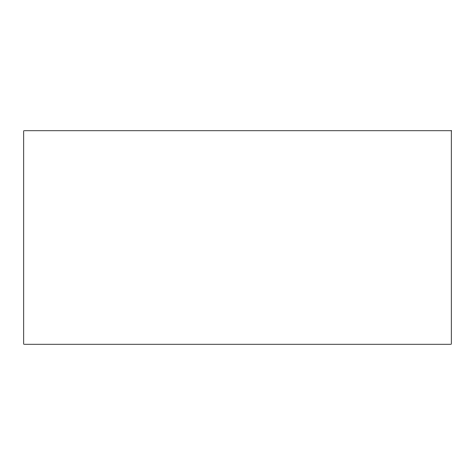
<?xml version="1.0" encoding="UTF-8"?>
<svg xmlns="http://www.w3.org/2000/svg" width="475" height="475" viewBox="0 0 475 475"><rect width="100%" height="100%" fill="white"/><g stroke="black" fill="none" stroke-linecap="round" stroke-linejoin="round"><path stroke-width="0.71" d="M451.25 130.773L23.75 130.773L23.75 344.227L451.25 344.227L451.25 130.773"/></g></svg>
